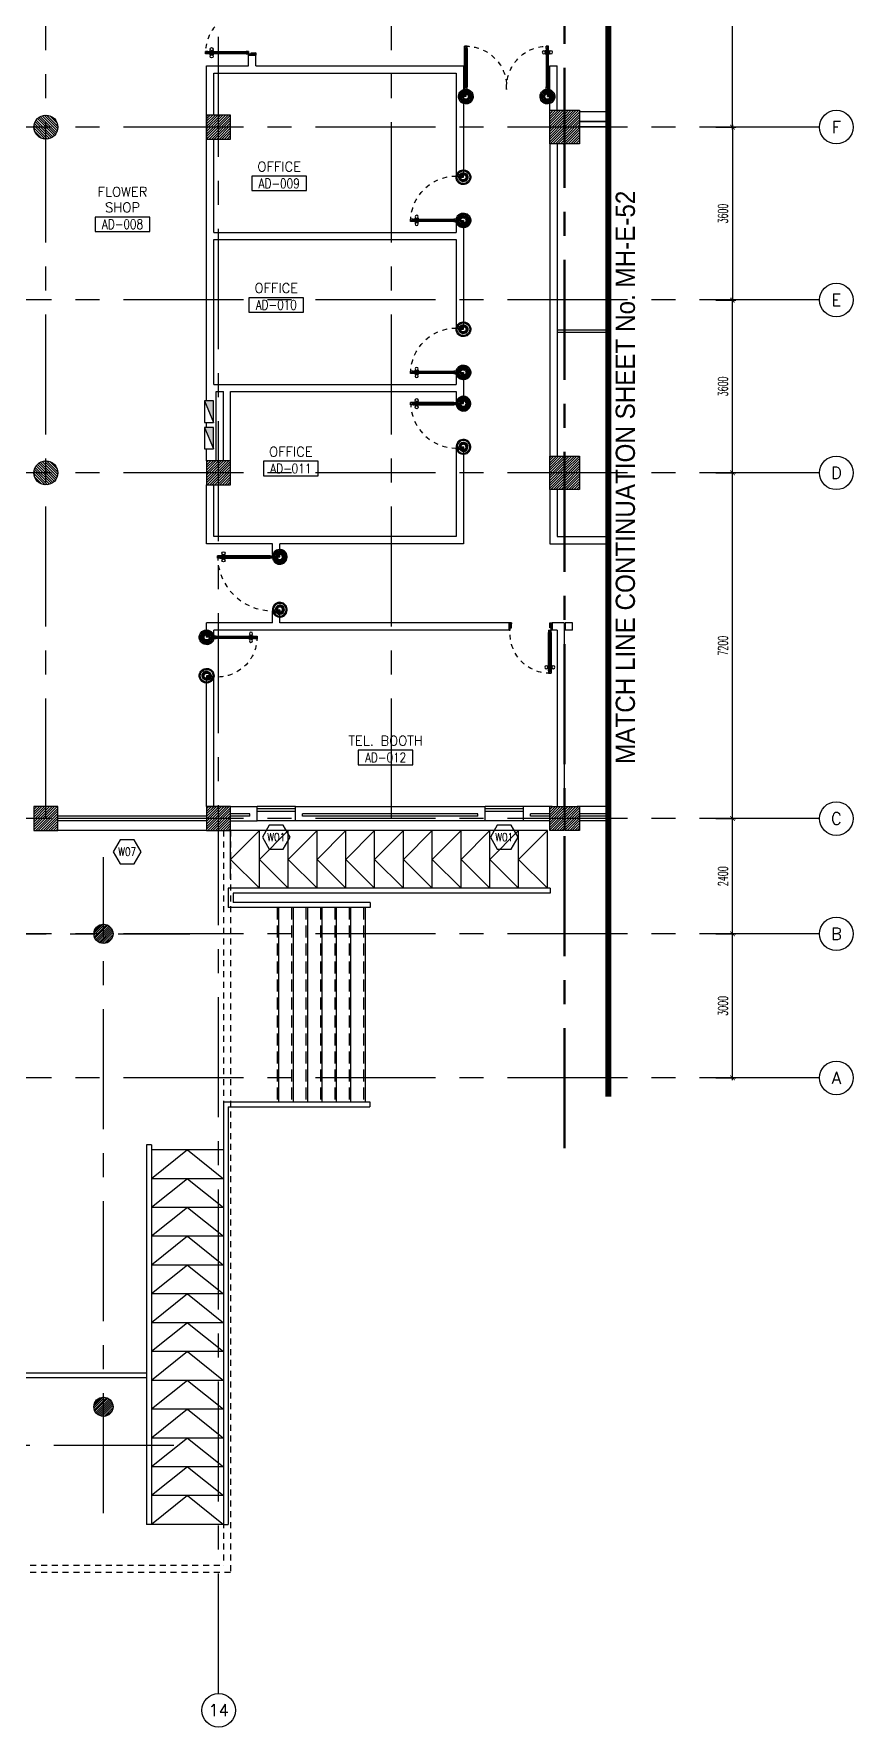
# Model space of a CAD drawing. Extents: x 417819.9 to 417911.9, y 43448 to 43539.2.
# Drawn here: x 417894.85 to 417911.92, y 43447.95 to 43483.22 of the extents above; entities that cross this region are included whole.
import ezdxf
from ezdxf.enums import TextEntityAlignment as Align

# ---------------------------------------------------------------- set-up
doc = ezdxf.new("R2010")
doc.units = 0
doc.header["$MEASUREMENT"] = 0
doc.header["$PDMODE"] = 3
doc.header["$PDSIZE"] = 0.1
for name, pattern in [('CENTER2', [1.125, 0.75, -0.125, 0.125, -0.125]), ('CENTERX2', [4, 2.5, -0.5, 0.5, -0.5]), ('HIDDEN', [0.375, 0.25, -0.125]), ('HIDDEN2', [0.1875, 0.125, -0.0625])]:
    doc.linetypes.add(name, pattern=pattern)
doc.layers.get('0').update_dxf_attribs({"color": 11, "linetype": 'CONTINUOUS'})
doc.layers.get('DEFPOINTS').update_dxf_attribs({"color": 11, "linetype": 'CONTINUOUS'})
for name, color, linetype in [('AX', 11, 'CONTINUOUS'), ('AX-CR', 11, 'CONTINUOUS'), ('AX-DIM', 11, 'CONTINUOUS'), ('AX-TXT', 11, 'CONTINUOUS'), ('AXES', 11, 'CENTERX2'), ('CANOPY-LN', 11, 'CONTINUOUS'), ('COL', 11, 'CONTINUOUS'), ('DOOR', 11, 'CONTINUOUS'), ('E-PANELBX', 11, 'CONTINUOUS'), ('ELEV', 11, 'CONTINUOUS'), ('Handrail', 11, 'CONTINUOUS'), ('HAT', 11, 'CONTINUOUS'), ('INSUL', 11, 'CONTINUOUS'), ('PART', 11, 'CONTINUOUS'), ('Ramb', 11, 'CONTINUOUS'), ('RM-BOX', 11, 'CONTINUOUS'), ('RM-NAME', 11, 'CONTINUOUS'), ('RM-NO', 11, 'CONTINUOUS'), ('Step', 11, 'CONTINUOUS'), ('TXT1', 3, 'CONTINUOUS'), ('WALL', 11, 'CONTINUOUS'), ('WIN', 11, 'CONTINUOUS'), ('WIN-BOX', 11, 'CONTINUOUS'), ('WIN-NO', 11, 'CONTINUOUS')]:
    doc.layers.add(name, color=color, linetype=linetype)
doc.styles.add('ROMANS', font='ROMANS.shx', dxfattribs={"width": 0.6})
doc.styles.add('TTXT', font='swisse.ttf', dxfattribs={"width": 0.6})
doc.dimstyles.new('STANDARD in', dxfattribs={"dimtxt": 0.2, "dimasz": 0.1, "dimexe": 0.07, "dimexo": 0.05, "dimgap": 0.1, "dimtad": 1, "dimdec": 0, "dimlfac": 1000, "dimzin": 0, "dimdsep": 46, "dimtxsty": 'ROMANS', "dimblk": 'ARCHTICK', "dimcen": 0.05, "dimdle": 0.05, "dimclrd": 7, "dimclre": 7, "dimclrt": 2, "dimadec": 0, "dimazin": 0, "dimtfac": 1, "dimtdec": 0, "dimtmove": 2, "dimatfit": 3, "dimldrblk": 'ARCHTICK', "dimfxl": 0, "dimtolj": 1, "dimtzin": 0, "dimarcsym": 0})

# ---------------------------------------------------------------- blocks, each defined once
blk = doc.blocks.new('COL50')
at = {"layer": 'COL'}
blk.add_lwpolyline([(-250, 250), (-250, -250), (250, -250), (250, 250)], close=True, dxfattribs=at)
blk = doc.blocks.new('*X50')
at = {"color": 0}
for p, q in [((84179, 10675), (84665, 11161)), ((84179, 10729), (84612, 11161)), ((84179, 10782), (84559, 11161)), ((84179, 10835), (84506, 11161)), ((84179, 10888), (84453, 11161)), ((84179, 10941), (84400, 11161)), ((84179, 10994), (84347, 11161)), ((84179, 11047), (84294, 11161)), ((84179, 11100), (84240, 11161)), ((84179, 11153), (84187, 11161)), ((84218, 10661), (84679, 11122)), ((84271, 10661), (84679, 11069)), ((84324, 10661), (84679, 11016)), ((84377, 10661), (84679, 10963)), ((84430, 10661), (84679, 10910)), ((84483, 10661), (84679, 10857)), ((84536, 10661), (84679, 10804)), ((84589, 10661), (84679, 10751)), ((84642, 10661), (84679, 10698))]:
    blk.add_line(p, q, dxfattribs=at)
blk = doc.blocks.new('*X58')
at = {"color": 0}
for p, q in [((203889, 10689), (204360, 11161)), ((203889, 10742), (204307, 11161)), ((203889, 10795), (204254, 11161)), ((203889, 10848), (204201, 11161)), ((203889, 10901), (204148, 11161)), ((203889, 10954), (204095, 11161)), ((203889, 11008), (204042, 11161)), ((203889, 11061), (203989, 11161)), ((203889, 11114), (203936, 11161)), ((203913, 10661), (204389, 11136)), ((203966, 10661), (204389, 11083)), ((204019, 10661), (204389, 11030)), ((204072, 10661), (204389, 10977)), ((204125, 10661), (204389, 10924)), ((204178, 10661), (204389, 10871)), ((204231, 10661), (204389, 10818)), ((204285, 10661), (204389, 10765)), ((204338, 10661), (204389, 10712))]:
    blk.add_line(p, q, dxfattribs=at)
blk = doc.blocks.new('WW1')
at = {"layer": 'WIN-BOX'}
blk.add_lwpolyline([(144, -250), (289, 0), (144, 250), (-144, 250), (-289, 0), (-144, -250)], close=True, dxfattribs=at)
at = {"layer": 'WIN-NO', "style": 'ROMANS', "width": 0.8}
blk.add_attdef('W00', text='', height=170, dxfattribs=at).set_placement((0, 0), align=Align.MIDDLE)
blk = doc.blocks.new('DOOR100')
at = {"layer": 'DOOR', "color": 7, "linetype": 'ByBlock'}
for p, q in [((-91, 1205), (-91, 1140)), ((-82, 1205), (-91, 1205)), ((-82, 1140), (-91, 1140)), ((-82, 1128), (-82, 1218)), ((-75, 1218), (-82, 1218)), ((-82, 1205), (-82, 1140)), ((-75, 1128), (-82, 1128)), ((-75, 1250), (-75, 1300)), ((-75, 1300), (-25, 1300)), ((-25, 1300), (-75, 1300)), ((-58, 1250), (-75, 1250)), ((-58, 1250), (-58, 1270)), ((-42, 1270), (-58, 1270)), ((-42, 1250), (-42, 1270)), ((-25, 1250), (-42, 1250)), ((-25, 1250), (-25, 1300)), ((-25, 1218), (-18, 1218)), ((-25, 1128), (-18, 1128)), ((-18, 1128), (-18, 1218)), ((-18, 1205), (-18, 1140)), ((-18, 1205), (-9, 1205)), ((-18, 1140), (-9, 1140)), ((-9, 1205), (-9, 1140)), ((-1200, 0), (-1200, 150)), ((-1200, 150), (-1175, 150)), ((-1200, 150), (-1200, 0)), ((-1150, 0), (-1200, 114)), ((-1150, 0), (-1200, 40)), ((-1150, 0), (-1200, 0)), ((-1175, 150), (-1175, 100)), ((-1175, 100), (-1150, 100)), ((-1150, 0), (-1163, 100)), ((-1150, 100), (-1150, 0)), ((-75, 200), (-58, 200)), ((-75, 150), (-75, 200)), ((-75, 150), (-25, 150)), ((-58, 200), (-58, 180)), ((-58, 180), (-42, 180)), ((-50, 0), (0, 114)), ((-50, 100), (-50, 0)), ((-50, 0), (-37, 100)), ((-25, 100), (-50, 100)), ((-50, 0), (0, 40)), ((-50, 0), (0, 0)), ((-42, 200), (-25, 200)), ((-42, 180), (-42, 200)), ((-25, 200), (-25, 150)), ((0, 150), (-25, 150)), ((-25, 150), (-25, 100)), ((0, 0), (0, 150)), ((0, 150), (0, 0))]:
    blk.add_line(p, q, dxfattribs=at)
at = {"layer": 'DOOR', "linetype": 'ByBlock'}
for p, q in [((-75, 1250), (-75, 200)), ((-58, 200), (-58, 1250)), ((-42, 200), (-42, 1250)), ((-25, 200), (-25, 1250))]:
    blk.add_line(p, q, dxfattribs=at)
at = {"layer": 'DOOR', "color": 7, "linetype": 'ByBlock'}
for centre in [(-124, 1173), (24, 1173)]:
    blk.add_circle(centre, 32.4, dxfattribs=at)
at = {"layer": 'DOOR', "linetype": 'HIDDEN', "ltscale": 0.5}
blk.add_arc((-25, 150), 1150, 90, 180, dxfattribs=at)
at = {"layer": 'DOOR', "color": 7, "linetype": 'ByBlock'}
for centre, radius, start, end in [((-1150, 0), 154, 103.7142, 108.8947), ((-1150, 0), 134, 100.72, 111.8402), ((-1150, 0), 94.4, 90, 121.9818), ((-1150, 0), 74.4, 90, 132.2236), ((-1150, 0), 54.4, 90, 156.7926), ((-1150, 0), 34.4, 90, 180), ((-1150, 0), 14.4, 90, 180), ((-50, 0), 94.4, 58.0182, 90), ((-50, 0), 74.4, 47.7764, 90), ((-50, 0), 54.4, 23.2074, 90), ((-50, 0), 34.4, 0, 90), ((-50, 0), 14.4, 0, 90), ((-50, 0), 134, 68.1598, 79.28), ((-50, 0), 114, 64.0838, 77.3774), ((-50, 0), 154, 71.1053, 76.2858)]:
    blk.add_arc(centre, radius, start, end, dxfattribs=at)
blk = doc.blocks.new('A$C49F1192B')
at = {"layer": 'DOOR', "color": 0, "linetype": 'ByBlock', "xscale": -1, "rotation": 270}
blk.add_blockref('DOOR100', (0, 1200), dxfattribs=at)
blk = doc.blocks.new('*X59')
at = {"color": 0}
for p, q in [((203889, 17902), (204348, 18361)), ((203889, 17955), (204295, 18361)), ((203889, 18008), (204242, 18361)), ((203889, 18061), (204189, 18361)), ((203889, 18114), (204136, 18361)), ((203889, 18167), (204083, 18361)), ((203889, 18220), (204030, 18361)), ((203889, 18273), (203977, 18361)), ((203889, 18326), (203923, 18361)), ((203901, 17861), (204389, 18349)), ((203954, 17861), (204389, 18296)), ((204007, 17861), (204389, 18243)), ((204060, 17861), (204389, 18190)), ((204113, 17861), (204389, 18137)), ((204166, 17861), (204389, 18084)), ((204219, 17861), (204389, 18031)), ((204272, 17861), (204389, 17978)), ((204325, 17861), (204389, 17924)), ((204378, 17861), (204389, 17871))]:
    blk.add_line(p, q, dxfattribs=at)
blk = doc.blocks.new('RM1')
at = {"layer": 'RM-BOX'}
blk.add_lwpolyline([(570, -200), (-570, -200), (-570, -500), (570, -500)], close=True, dxfattribs=at)
at = {"layer": 'RM-NAME', "style": 'ROMANS'}
for tag, p in [('ROOMNAME1', (0, 324)), ('ROOMNAME2', (0, 0))]:
    blk.add_attdef(tag, text='', height=200, dxfattribs=at).set_placement(p, align=Align.MIDDLE)
at = {"layer": 'RM-NO', "style": 'ROMANS', "width": 0.8}
blk.add_attdef('ROOMNO', text='', height=200, dxfattribs=at).set_placement((0, -350), align=Align.MIDDLE)
blk = doc.blocks.new('*X56')
at = {"color": 0}
for p, q in [((203888, 25061), (204388, 25561)), ((203889, 25114), (204335, 25561)), ((203889, 25167), (204282, 25561)), ((203889, 25220), (204229, 25561)), ((203889, 25273), (204176, 25561)), ((203889, 25326), (204123, 25561)), ((203889, 25379), (204070, 25561)), ((203889, 25432), (204017, 25561)), ((203889, 25486), (203964, 25561)), ((203889, 25539), (203911, 25561)), ((203941, 25061), (204389, 25508)), ((203994, 25061), (204389, 25455)), ((204047, 25061), (204389, 25402)), ((204100, 25061), (204389, 25349)), ((204153, 25061), (204389, 25296)), ((204207, 25061), (204389, 25243)), ((204260, 25061), (204389, 25190)), ((204313, 25061), (204389, 25137)), ((204366, 25061), (204389, 25084))]:
    blk.add_line(p, q, dxfattribs=at)
blk = doc.blocks.new('A$C272A55A0')
at = {"layer": 'DOOR', "color": 0, "linetype": 'ByBlock'}
for p, q in [((0, 900), (0, 1050)), ((50, 1050), (0, 1050)), ((0, 900), (25, 900)), ((25, 950), (50, 950)), ((25, 900), (25, 950)), ((75, 900), (25, 900)), ((25, 850), (25, 900)), ((42, 850), (25, 850)), ((58, 870), (42, 870)), ((42, 870), (42, 850)), ((50, 950), (50, 1050)), ((58, 850), (58, 870)), ((75, 850), (58, 850)), ((75, 900), (75, 850)), ((1725, 900), (1775, 900)), ((1725, 900), (1725, 850)), ((1725, 850), (1742, 850)), ((1742, 870), (1758, 870)), ((1742, 850), (1742, 870)), ((1750, 950), (1750, 1050)), ((1750, 1050), (1800, 1050)), ((1775, 950), (1750, 950)), ((1758, 870), (1758, 850)), ((1758, 850), (1775, 850)), ((1775, 900), (1775, 950)), ((1800, 900), (1775, 900)), ((1775, 850), (1775, 900)), ((1800, 1050), (1800, 900)), ((25, 50), (42, 50)), ((25, 50), (25, 0)), ((25, 0), (75, 0)), ((75, 0), (25, 0)), ((42, 50), (42, 30)), ((42, 30), (58, 30)), ((58, 50), (75, 50)), ((58, 50), (58, 30)), ((75, 50), (75, 0)), ((1718, 160), (1709, 160)), ((1709, 95), (1709, 160)), ((1718, 95), (1709, 95)), ((1725, 173), (1718, 173)), ((1718, 173), (1718, 83)), ((1718, 95), (1718, 160)), ((1725, 83), (1718, 83)), ((1742, 50), (1725, 50)), ((1725, 50), (1725, 0)), ((1775, 0), (1725, 0)), ((1725, 0), (1775, 0)), ((1742, 50), (1742, 30)), ((1758, 30), (1742, 30)), ((1775, 50), (1758, 50)), ((1758, 50), (1758, 30)), ((1775, 173), (1782, 173)), ((1775, 83), (1782, 83)), ((1775, 50), (1775, 0)), ((1782, 173), (1782, 83)), ((1782, 160), (1791, 160)), ((1782, 95), (1782, 160)), ((1782, 95), (1791, 95)), ((1791, 95), (1791, 160))]:
    blk.add_line(p, q, dxfattribs=at)
at = {"layer": 'DOOR', "color": 9, "linetype": 'ByBlock'}
for p, q in [((50, 1050), (0, 1010)), ((50, 1050), (0, 937)), ((50, 1050), (37, 950)), ((1750, 1050), (1800, 1010)), ((1750, 1050), (1800, 937)), ((1750, 1050), (1763, 950))]:
    blk.add_line(p, q, dxfattribs=at)
at = {"layer": 'DOOR', "linetype": 'ByBlock'}
for p, q in [((25, 850), (25, 50)), ((42, 850), (42, 50)), ((58, 850), (58, 50)), ((75, 50), (75, 850)), ((1725, 50), (1725, 850)), ((1742, 850), (1742, 50)), ((1758, 850), (1758, 50)), ((1775, 850), (1775, 50))]:
    blk.add_line(p, q, dxfattribs=at)
at = {"layer": 'DOOR', "color": 0, "linetype": 'ByBlock'}
for centre in [(1676, 128), (1824, 128)]:
    blk.add_circle(centre, 32.4, dxfattribs=at)
at = {"layer": 'DOOR', "color": 9, "linetype": 'ByBlock'}
for centre, radius, start, end in [((50, 1050), 54.4, 203.2074, 270), ((50, 1050), 74.4, 227.7764, 270), ((50, 1050), 94.4, 238.0182, 270), ((50, 1050), 114, 244.0838, 257.3774), ((50, 1050), 134, 248.1598, 259.28), ((50, 1050), 154, 251.1053, 256.2858), ((50, 1050), 34.4, 180, 270), ((50, 1050), 14.4, 180, 270), ((1750, 1050), 14.4, 270, 0), ((1750, 1050), 34.4, 270, 0), ((1750, 1050), 54.4, 270, 336.7926), ((1750, 1050), 74.4, 270, 312.2236), ((1750, 1050), 94.4, 270, 301.9818), ((1750, 1050), 114, 282.6226, 295.9162), ((1750, 1050), 134, 280.72, 291.8402), ((1750, 1050), 154, 283.7142, 288.8947)]:
    blk.add_arc(centre, radius, start, end, dxfattribs=at)
at = {"layer": 'DOOR', "linetype": 'HIDDEN', "ltscale": 0.5}
for centre, start, end in [((50, 851), 268.3174, 3.2965), ((1750, 851), 176.7035, 271.6826)]:
    blk.add_arc(centre, 851, start, end, dxfattribs=at)
at = {"layer": 'WALL', "linetype": 'ByBlock'}
blk.add_line((1800, 900), (1800, 1050), dxfattribs=at)
blk = doc.blocks.new('DOOR90')
at = {"layer": 'DOOR', "color": 7, "linetype": 'ByBlock'}
for p, q in [((-150, 0), (0, 0)), ((-150, 0), (-150, -25)), ((0, -50), (-114, 0)), ((0, -50), (-40, 0)), ((0, -50), (0, 0)), ((-1000, -25), (-1050, -25)), ((-1050, -75), (-1050, -25)), ((-1050, -25), (-1050, -75)), ((-1000, -75), (-1050, -75)), ((-1000, -42), (-1020, -42)), ((-1020, -42), (-1020, -58)), ((-1000, -58), (-1020, -58)), ((-1000, -25), (-1000, -42)), ((-1000, -58), (-1000, -75)), ((-878, -18), (-968, -18)), ((-968, -25), (-968, -18)), ((-968, -75), (-968, -82)), ((-878, -82), (-968, -82)), ((-955, -9), (-890, -9)), ((-955, -18), (-955, -9)), ((-955, -18), (-890, -18)), ((-955, -82), (-890, -82)), ((-955, -82), (-955, -91)), ((-955, -91), (-890, -91)), ((-890, -18), (-890, -9)), ((-890, -82), (-890, -91)), ((-878, -25), (-878, -18)), ((-878, -75), (-878, -82)), ((-200, -25), (-150, -25)), ((-200, -42), (-200, -25)), ((-180, -42), (-200, -42)), ((-200, -58), (-180, -58)), ((-200, -75), (-200, -58)), ((-150, -75), (-200, -75)), ((-180, -58), (-180, -42)), ((-150, -25), (-100, -25)), ((-150, -75), (-150, -25)), ((-100, -25), (-100, -50)), ((0, -50), (-100, -37)), ((-100, -50), (0, -50)), ((-150, -875), (-100, -875)), ((-150, -900), (-150, -875)), ((-150, -900), (0, -900)), ((0, -900), (-150, -900)), ((0, -850), (-114, -900)), ((-100, -875), (-100, -850)), ((0, -850), (-100, -863)), ((-100, -850), (0, -850)), ((0, -850), (-40, -900)), ((0, -850), (0, -900))]:
    blk.add_line(p, q, dxfattribs=at)
at = {"layer": 'DOOR', "linetype": 'ByBlock'}
for p, q in [((-200, -25), (-1000, -25)), ((-200, -42), (-1000, -42)), ((-200, -58), (-1000, -58)), ((-1000, -75), (-200, -75))]:
    blk.add_line(p, q, dxfattribs=at)
at = {"layer": 'DOOR', "color": 7, "linetype": 'ByBlock'}
for centre in [(-923, 24), (-923, -124)]:
    blk.add_circle(centre, 32.4, dxfattribs=at)
for centre, radius, start, end in [((0, -50), 154, 161.1053, 166.2858), ((0, -50), 94.4, 148.0182, 180), ((0, -50), 134, 158.1598, 169.28), ((0, -50), 114, 154.0838, 167.3774), ((0, -50), 74.4, 137.7764, 180), ((0, -50), 54.4, 113.2074, 180), ((0, -50), 34.4, 90, 180), ((0, -50), 14.4, 90, 180), ((0, -850), 154, 193.7142, 198.8947), ((0, -850), 134, 190.72, 201.8402), ((0, -850), 94.4, 180, 211.9818), ((0, -850), 74.4, 180, 222.2236), ((0, -850), 54.4, 180, 246.7926), ((0, -850), 34.4, 180, 270), ((0, -850), 14.4, 180, 270)]:
    blk.add_arc(centre, radius, start, end, dxfattribs=at)
at = {"layer": 'DOOR', "linetype": 'HIDDEN', "ltscale": 0.5}
blk.add_arc((-222, -50), 828, 178.2701, 275.003, dxfattribs=at)
blk = doc.blocks.new('AXU')
at = {"layer": 'AX-CR'}
blk.add_circle((0, 350), 350, dxfattribs=at)
at = {"layer": 'AX-TXT', "style": 'ROMANS'}
blk.add_attdef('AX', text='', height=250, dxfattribs=at).set_placement((0, 350), align=Align.MIDDLE)
blk = doc.blocks.new('C11')
at = {"layer": 'HAT'}
h = blk.add_hatch(dxfattribs=at)
h.set_pattern_fill('ANSI31', color=256, scale=300, style=0)
h.set_pattern_definition([(45, (-383765.23, -62181), (-26.5165043, 26.5165043), [])])
h.paths.add_polyline_path([(-20, 350), (-20, 700), (-320, 700), (-320, 350)])
h.paths.add_polyline_path([(-320, 0), (-20, 0), (-20, 350), (-320, 350)])
h = blk.add_hatch(dxfattribs=at)
h.set_pattern_fill('ANSI31', color=256, scale=300, style=0)
h.set_pattern_definition([(45, (-383445.23, -62181), (-26.5165043, 26.5165043), [])])
h.paths.add_polyline_path([(300, 350), (300, 700), (0, 700), (0, 350)])
h.paths.add_polyline_path([(0, 0), (300, 0), (300, 350), (0, 350)])
at = {"layer": 'COL'}
for points in [[(-20, 700), (-20, 0), (-320, 0), (-320, 700)], [(300, 700), (300, 0), (0, 0), (0, 700)]]:
    blk.add_lwpolyline(points, close=True, dxfattribs=at)
blk = doc.blocks.new('W')
at = {"layer": 'WIN-NO'}
blk.add_blockref('WW1', (0, -337), dxfattribs=at).add_auto_attribs({'W00': 'W01'})
blk = doc.blocks.new('DOOR1000')
at = {"layer": 'DOOR', "color": 7, "linetype": 'ByBlock'}
for p, q in [((-150, 0), (0, 0)), ((-150, 0), (-150, -25)), ((0, -50), (-114, 0)), ((0, -50), (-40, 0)), ((0, -50), (0, 0)), ((-1100, -25), (-1100, -75)), ((-1100, -75), (-1100, -25)), ((-1050, -25), (-1100, -25)), ((-1050, -75), (-1100, -75)), ((-1070, -42), (-1070, -58)), ((-1050, -42), (-1070, -42)), ((-1050, -58), (-1070, -58)), ((-1050, -25), (-1050, -42)), ((-1050, -58), (-1050, -75)), ((-1018, -25), (-1018, -18)), ((-928, -18), (-1018, -18)), ((-1018, -75), (-1018, -82)), ((-928, -82), (-1018, -82)), ((-1005, -18), (-1005, -9)), ((-1005, -9), (-940, -9)), ((-1005, -18), (-940, -18)), ((-1005, -82), (-1005, -91)), ((-1005, -82), (-940, -82)), ((-1005, -91), (-940, -91)), ((-940, -18), (-940, -9)), ((-940, -82), (-940, -91)), ((-928, -25), (-928, -18)), ((-928, -75), (-928, -82)), ((-200, -25), (-150, -25)), ((-200, -42), (-200, -25)), ((-180, -42), (-200, -42)), ((-200, -58), (-180, -58)), ((-200, -75), (-200, -58)), ((-150, -75), (-200, -75)), ((-180, -58), (-180, -42)), ((-150, -25), (-100, -25)), ((-150, -75), (-150, -25)), ((-100, -25), (-100, -50)), ((0, -50), (-100, -37)), ((-100, -50), (0, -50)), ((-150, -975), (-100, -975)), ((-150, -1000), (-150, -975)), ((-150, -1000), (0, -1000)), ((0, -1000), (-150, -1000)), ((0, -950), (-114, -1000)), ((-100, -975), (-100, -950)), ((0, -950), (-100, -963)), ((-100, -950), (0, -950)), ((0, -950), (-40, -1000)), ((0, -950), (0, -1000))]:
    blk.add_line(p, q, dxfattribs=at)
at = {"layer": 'DOOR', "linetype": 'ByBlock'}
for p, q in [((-200, -25), (-1050, -25)), ((-200, -42), (-1050, -42)), ((-200, -58), (-1050, -58)), ((-1050, -75), (-200, -75))]:
    blk.add_line(p, q, dxfattribs=at)
at = {"layer": 'DOOR', "color": 7, "linetype": 'ByBlock'}
for centre in [(-973, 24), (-973, -124)]:
    blk.add_circle(centre, 32.4, dxfattribs=at)
for centre, radius, start, end in [((0, -50), 154, 161.1053, 166.2858), ((0, -50), 94.4, 148.0182, 180), ((0, -50), 134, 158.1598, 169.28), ((0, -50), 114, 154.0838, 167.3774), ((0, -50), 74.4, 137.7764, 180), ((0, -50), 54.4, 113.2074, 180), ((0, -50), 34.4, 90, 180), ((0, -50), 14.4, 90, 180), ((0, -950), 154, 193.7142, 198.8947), ((0, -950), 134, 190.72, 201.8402), ((0, -950), 94.4, 180, 211.9818), ((0, -950), 74.4, 180, 222.2236), ((0, -950), 54.4, 180, 246.7926), ((0, -950), 34.4, 180, 270), ((0, -950), 14.4, 180, 270)]:
    blk.add_arc(centre, radius, start, end, dxfattribs=at)
at = {"layer": 'DOOR', "linetype": 'HIDDEN', "ltscale": 0.5}
blk.add_arc((-150, -25), 950, 180, 270, dxfattribs=at)
blk = doc.blocks.new('E-PBX')
at = {"layer": 'E-PANELBX'}
h = blk.add_hatch(color=256, dxfattribs=at)
h.paths.add_polyline_path([(34, 190), (-225, 190), (34, 81)])
h.paths.add_polyline_path([(225, 190), (34, 190), (34, 81), (225, 0)])
blk.add_line((225, 0), (-225, 190), dxfattribs=at)
blk.add_lwpolyline([(-225, 190), (225, 190), (225, 0), (-225, 0)], close=True, dxfattribs=at)
blk = doc.blocks.new('AXL')
at = {"layer": 'AX-CR'}
blk.add_circle((-350, 0), 350, dxfattribs=at)
at = {"layer": 'AX-TXT', "style": 'ROMANS'}
blk.add_attdef('AX', text='', height=250, dxfattribs=at).set_placement((-350, 0), align=Align.MIDDLE)
blk = doc.blocks.new('_ARCHTICK')
at = {"color": 0, "linetype": 'ByBlock', "const_width": 0.15}
blk.add_lwpolyline([(-0.5, -0.5), (0.5, 0.5)], dxfattribs=at)
blk = doc.blocks.new('*D146')
at = {"layer": 'AX-DIM', "color": 7, "lineweight": -2}
for p, q in [((417909.052, 43474.074), (417909.472, 43474.074)), ((417909.402, 43466.824), (417909.402, 43474.124)), ((417909.052, 43466.874), (417909.472, 43466.874))]:
    blk.add_line(p, q, dxfattribs=at)
at = {"layer": 'DEFPOINTS', "color": 0}
for p in [(417909.002, 43474.074), (417909.402, 43474.074), (417909.002, 43466.874)]:
    blk.add_point(p, dxfattribs=at)
at = {"layer": 'AX-DIM', "color": 7, "lineweight": -2, "xscale": 0.1, "yscale": 0.1, "zscale": 0.1}
for p, rotation in [((417909.402, 43474.074), 90), ((417909.402, 43466.874), 270)]:
    blk.add_blockref('_ARCHTICK', p, dxfattribs=dict(at, rotation=rotation))
at = {"layer": 'AX-DIM', "color": 2, "insert": (417909.202, 43470.474), "char_height": 0.2, "attachment_point": 5, "rotation": 90, "style": 'ROMANS'}
blk.add_mtext('\\A1;7200', dxfattribs=at)
blk = doc.blocks.new('*D147')
at = {"layer": 'AX-DIM', "color": 7, "lineweight": -2}
for p, q in [((417909.052, 43464.474), (417909.472, 43464.474)), ((417909.402, 43461.424), (417909.402, 43464.524)), ((417909.052, 43461.474), (417909.472, 43461.474))]:
    blk.add_line(p, q, dxfattribs=at)
at = {"layer": 'DEFPOINTS', "color": 0}
for p in [(417909.002, 43464.474), (417909.402, 43464.474), (417909.002, 43461.474)]:
    blk.add_point(p, dxfattribs=at)
at = {"layer": 'AX-DIM', "color": 7, "lineweight": -2, "xscale": 0.1, "yscale": 0.1, "zscale": 0.1}
for p, rotation in [((417909.402, 43464.474), 90), ((417909.402, 43461.474), 270)]:
    blk.add_blockref('_ARCHTICK', p, dxfattribs=dict(at, rotation=rotation))
at = {"layer": 'AX-DIM', "color": 2, "insert": (417909.202, 43462.974), "char_height": 0.2, "attachment_point": 5, "rotation": 90, "style": 'ROMANS'}
blk.add_mtext('\\A1;3000', dxfattribs=at)
blk = doc.blocks.new('*D148')
at = {"layer": 'AX-DIM', "color": 7, "lineweight": -2}
for p, q in [((417909.052, 43466.874), (417909.472, 43466.874)), ((417909.402, 43464.424), (417909.402, 43466.924)), ((417909.052, 43464.474), (417909.472, 43464.474))]:
    blk.add_line(p, q, dxfattribs=at)
at = {"layer": 'DEFPOINTS', "color": 0}
for p in [(417909.002, 43466.874), (417909.402, 43466.874), (417909.002, 43464.474)]:
    blk.add_point(p, dxfattribs=at)
at = {"layer": 'AX-DIM', "color": 7, "lineweight": -2, "xscale": 0.1, "yscale": 0.1, "zscale": 0.1}
for p, rotation in [((417909.402, 43466.874), 90), ((417909.402, 43464.474), 270)]:
    blk.add_blockref('_ARCHTICK', p, dxfattribs=dict(at, rotation=rotation))
at = {"layer": 'AX-DIM', "color": 2, "insert": (417909.202, 43465.674), "char_height": 0.2, "attachment_point": 5, "rotation": 90, "style": 'ROMANS'}
blk.add_mtext('\\A1;2400', dxfattribs=at)
blk = doc.blocks.new('*D149')
at = {"layer": 'AX-DIM', "color": 7, "lineweight": -2}
for p, q in [((417909.052, 43488.474), (417909.472, 43488.474)), ((417909.402, 43481.224), (417909.402, 43488.524)), ((417909.052, 43481.274), (417909.472, 43481.274))]:
    blk.add_line(p, q, dxfattribs=at)
at = {"layer": 'DEFPOINTS', "color": 0}
for p in [(417909.002, 43488.474), (417909.402, 43488.474), (417909.002, 43481.274)]:
    blk.add_point(p, dxfattribs=at)
at = {"layer": 'AX-DIM', "color": 7, "lineweight": -2, "xscale": 0.1, "yscale": 0.1, "zscale": 0.1}
for p, rotation in [((417909.402, 43488.474), 90), ((417909.402, 43481.274), 270)]:
    blk.add_blockref('_ARCHTICK', p, dxfattribs=dict(at, rotation=rotation))
at = {"layer": 'AX-DIM', "color": 2, "insert": (417909.202, 43484.874), "char_height": 0.2, "attachment_point": 5, "rotation": 90, "style": 'ROMANS'}
blk.add_mtext('\\A1;7200', dxfattribs=at)
blk = doc.blocks.new('*D150')
at = {"layer": 'AX-DIM', "color": 7, "lineweight": -2}
for p, q in [((417909.402, 43474.024), (417909.402, 43477.724)), ((417909.052, 43477.674), (417909.472, 43477.674)), ((417909.052, 43474.074), (417909.472, 43474.074))]:
    blk.add_line(p, q, dxfattribs=at)
at = {"layer": 'DEFPOINTS', "color": 0}
for p in [(417909.002, 43477.674), (417909.402, 43477.674), (417909.002, 43474.074)]:
    blk.add_point(p, dxfattribs=at)
at = {"layer": 'AX-DIM', "color": 7, "lineweight": -2, "xscale": 0.1, "yscale": 0.1, "zscale": 0.1}
for p, rotation in [((417909.402, 43477.674), 90), ((417909.402, 43474.074), 270)]:
    blk.add_blockref('_ARCHTICK', p, dxfattribs=dict(at, rotation=rotation))
at = {"layer": 'AX-DIM', "color": 2, "insert": (417909.202, 43475.874), "char_height": 0.2, "attachment_point": 5, "rotation": 90, "style": 'ROMANS'}
blk.add_mtext('\\A1;3600', dxfattribs=at)
blk = doc.blocks.new('*D157')
at = {"layer": 'AX-DIM', "color": 7, "linetype": 'ByBlock', "lineweight": -2}
for p, q in [((417909.052, 43481.274), (417909.472, 43481.274)), ((417909.402, 43481.324), (417909.402, 43477.624)), ((417909.052, 43477.674), (417909.472, 43477.674))]:
    blk.add_line(p, q, dxfattribs=at)
at = {"layer": 'DEFPOINTS', "color": 0, "linetype": 'ByBlock'}
for p in [(417909.002, 43481.274), (417909.002, 43477.674), (417909.402, 43477.674)]:
    blk.add_point(p, dxfattribs=at)
at = {"layer": 'AX-DIM', "color": 7, "linetype": 'ByBlock', "lineweight": -2, "xscale": 0.1, "yscale": 0.1, "zscale": 0.1}
for p, rotation in [((417909.402, 43481.274), 90), ((417909.402, 43477.674), 270)]:
    blk.add_blockref('_ARCHTICK', p, dxfattribs=dict(at, rotation=rotation))
at = {"layer": 'AX-DIM', "color": 2, "linetype": 'ByBlock', "insert": (417909.202, 43479.474), "char_height": 0.2, "attachment_point": 5, "rotation": 90, "style": 'ROMANS'}
blk.add_mtext('\\A1;3600', dxfattribs=at)

msp = doc.modelspace()

# ---------------------------------------------------------------- hatches: boundary and pattern name
at = {"layer": 'HAT'}
h = msp.add_hatch(dxfattribs=at)
h.set_pattern_fill('ANSI31', color=256, scale=0.3, style=0)
h.set_pattern_definition([(135, (417956.33802, 43437.639878), (0.026516504, 0.026516504), [])])
h.paths.add_polyline_path([(417895.3477, 43481.2743), (417895.0977, 43481.2743), (417895.0977, 43481.5243, -0.4142136)])
h.paths.add_polyline_path([(417895.0977, 43481.5243), (417895.0977, 43481.2743), (417894.8477, 43481.2743, -0.4142136)])
h.paths.add_polyline_path([(417894.8477, 43481.2743), (417895.0977, 43481.2743), (417895.0977, 43481.0243, -0.4142136)])
h.paths.add_polyline_path([(417895.0977, 43481.2743), (417895.3477, 43481.2743, -0.4142136), (417895.0977, 43481.0243)])
h = msp.add_hatch(dxfattribs=at)
h.set_pattern_fill('ANSI31', color=256, scale=0.3, style=0)
h.set_pattern_definition([(135, (417956.33802, 43430.439878), (0.026516504, 0.026516504), [])])
h.paths.add_polyline_path([(417895.3477, 43474.0743), (417895.0977, 43474.0743), (417895.0977, 43474.3243, -0.4142136)])
h.paths.add_polyline_path([(417895.0977, 43474.3243), (417895.0977, 43474.0743), (417894.8477, 43474.0743, -0.4142136)])
h.paths.add_polyline_path([(417894.8477, 43474.0743), (417895.0977, 43474.0743), (417895.0977, 43473.8243, -0.4142136)])
h.paths.add_polyline_path([(417895.0977, 43474.0743), (417895.3477, 43474.0743, -0.4142136), (417895.0977, 43473.8243)])
at = {"layer": 'HAT', "linetype": 'ByBlock', "ltscale": 0.3}
h = msp.add_hatch(dxfattribs=at)
h.set_pattern_fill('ANSI31', color=256, scale=300, style=0)
h.set_pattern_definition([(44.999998, (417647.100422, 43384.263318), (-0.0265165056, 0.026516504), [])])
h.paths.add_polyline_path([(417905.8966, 43467.1243), (417905.5966, 43467.1243), (417905.5966, 43466.8743), (417905.8966, 43466.8743)])
h.paths.add_polyline_path([(417905.8966, 43466.8743), (417905.5966, 43466.8743), (417905.5966, 43466.6243), (417905.8966, 43466.6243)])
h = msp.add_hatch(dxfattribs=at)
h.set_pattern_fill('ANSI31', color=256, scale=300, style=0)
h.set_pattern_definition([(44.999998, (417647.420422, 43384.263318), (-0.0265165056, 0.026516504), [])])
h.paths.add_polyline_path([(417906.2166, 43467.1243), (417905.9166, 43467.1243), (417905.9166, 43466.8743), (417906.2166, 43466.8743)])
h.paths.add_polyline_path([(417906.2166, 43466.8743), (417905.9166, 43466.8743), (417905.9166, 43466.6243), (417906.2166, 43466.6243)])
at = {"layer": 'HAT'}
h = msp.add_hatch(dxfattribs=at)
h.set_pattern_fill('ANSI31', color=256, scale=0.24, style=0)
h.set_pattern_definition([(45, (417847.30438, 43429.566767), (-0.021213203, 0.021213203), [])])
h.paths.add_polyline_path([(417896.0966, 43464.4743), (417896.2966, 43464.4743), (417896.2966, 43464.6743, 0.4142136)])
h.paths.add_polyline_path([(417896.2966, 43464.6743), (417896.2966, 43464.4743), (417896.4966, 43464.4743, 0.4142136)])
h.paths.add_polyline_path([(417896.4966, 43464.4743), (417896.2966, 43464.4743), (417896.2966, 43464.2743, 0.4142136)])
h.paths.add_polyline_path([(417896.2966, 43464.4743), (417896.0966, 43464.4743, 0.4142136), (417896.2966, 43464.2743)])
h = msp.add_hatch(dxfattribs=at)
h.set_pattern_fill('ANSI31', color=256, scale=0.24, style=0)
h.set_pattern_definition([(45, (417847.30438, 43419.716767), (-0.021213203, 0.021213203), [])])
h.paths.add_polyline_path([(417896.0966, 43454.6243), (417896.2966, 43454.6243), (417896.2966, 43454.8243, 0.4142136)])
h.paths.add_polyline_path([(417896.2966, 43454.8243), (417896.2966, 43454.6243), (417896.4966, 43454.6243, 0.4142136)])
h.paths.add_polyline_path([(417896.4966, 43454.6243), (417896.2966, 43454.6243), (417896.2966, 43454.4243, 0.4142136)])
h.paths.add_polyline_path([(417896.2966, 43454.6243), (417896.0966, 43454.6243, 0.4142136), (417896.2966, 43454.4243)])

# ---------------------------------------------------------------- linework, layer by layer
at = {"layer": 'AXES'}
for p, q in [((417898.6966, 43448.6529), (417898.6966, 43538.4875)), ((417905.8966, 43460.01), (417905.8966, 43538.1375)), ((417905.9166, 43460.01), (417905.9166, 43538.1375)), ((417895.0966, 43466.8743), (417895.0966, 43525.6943)), ((417902.2966, 43466.8743), (417902.2966, 43525.6943)), ((417911.2163, 43481.2743), (417889.6966, 43481.2743)), ((417911.2163, 43477.6743), (417889.6966, 43477.6743)), ((417911.2163, 43474.0743), (417889.6966, 43474.0743)), ((417911.2163, 43466.8743), (417890.8966, 43466.8743)), ((417896.2966, 43452.4071), (417896.2966, 43466.069)), ((417820.6052, 43464.4743), (417898.0966, 43464.4743)), ((417911.2163, 43464.4743), (417881.2966, 43464.4743)), ((417911.2163, 43464.4743), (417889.6966, 43464.4743)), ((417911.2163, 43461.4743), (417887.8966, 43461.4743)), ((417911.2163, 43461.4743), (417887.8966, 43461.4743)), ((417879.2641, 43453.8243), (417897.852, 43453.8243))]:
    msp.add_line(p, q, dxfattribs=at)
at = {"layer": 'CANOPY-LN', "color": 8, "linetype": 'HIDDEN2'}
for p in [(417898.7966, 43466.6243), (417880.5966, 43451.3243)]:
    msp.add_line(p, (417898.7966, 43451.3243), dxfattribs=at)
at = {"layer": 'CANOPY-LN', "linetype": 'HIDDEN2'}
for p, q in [((417898.9466, 43466.6243), (417898.9466, 43451.1743)), ((417898.9466, 43451.1743), (417880.4466, 43451.1743))]:
    msp.add_line(p, q, dxfattribs=at)
at = {"layer": 'COL'}
for p, q in [((417905.5966, 43467.1243), (417905.8966, 43467.1243)), ((417905.5966, 43466.6243), (417905.5966, 43467.1243)), ((417905.8966, 43467.1243), (417905.8966, 43466.6243)), ((417905.9166, 43467.1243), (417906.2166, 43467.1243)), ((417905.9166, 43466.6243), (417905.9166, 43467.1243)), ((417906.2166, 43467.1243), (417906.2166, 43466.6243)), ((417905.8966, 43466.6243), (417905.5966, 43466.6243)), ((417906.2166, 43466.6243), (417905.9166, 43466.6243))]:
    msp.add_line(p, q, dxfattribs=at)
at = {"layer": 'ELEV', "linetype": 'CENTER2', "const_width": 0.12}
msp.add_lwpolyline([(417906.8165, 43461.0859), (417906.8165, 43528.0943)], dxfattribs=at)
at = {"layer": 'Handrail'}
for p, q in [((417905.5466, 43466.6243), (417898.9466, 43466.6243)), ((417905.6005, 43465.4243), (417898.8966, 43465.4243)), ((417898.8966, 43465.4243), (417898.8966, 43465.0243)), ((417898.9966, 43465.4243), (417898.9966, 43465.4243)), ((417905.6005, 43465.4243), (417905.6005, 43465.3243)), ((417901.8506, 43465.0243), (417898.8966, 43465.0243)), ((417905.6005, 43465.3243), (417898.9966, 43465.3243)), ((417898.9966, 43465.3243), (417898.9966, 43465.1243)), ((417901.8506, 43465.1243), (417898.9966, 43465.1243)), ((417901.8506, 43465.1243), (417901.8506, 43465.0243)), ((417898.7966, 43460.9743), (417901.8466, 43460.9743)), ((417898.7966, 43460.9743), (417898.7966, 43452.1743)), ((417898.8966, 43460.8743), (417901.8466, 43460.8743)), ((417898.8966, 43460.8743), (417898.8966, 43452.1743)), ((417901.8466, 43460.9743), (417901.8466, 43460.8743)), ((417897.1966, 43460.0831), (417897.1966, 43452.1743)), ((417897.2966, 43460.0831), (417897.1966, 43460.0831)), ((417897.2966, 43460.0831), (417897.2966, 43452.1743)), ((417897.1966, 43455.3243), (417894.1523, 43455.3243)), ((417897.1966, 43455.2243), (417894.2523, 43455.2243)), ((417897.2966, 43452.1743), (417897.1966, 43452.1743)), ((417898.7966, 43452.1743), (417898.8966, 43452.1743))]:
    msp.add_line(p, q, dxfattribs=at)
at = {"layer": 'INSUL'}
for p, q in [((417899.3466, 43466.9743), (417898.9466, 43466.9743)), ((417899.3466, 43466.9243), (417898.9466, 43466.9243)), ((417899.3466, 43466.9243), (417899.3466, 43466.9743)), ((417904.0966, 43466.9743), (417900.4466, 43466.9743)), ((417900.4466, 43466.9243), (417900.4466, 43466.9743)), ((417904.0966, 43466.9243), (417900.4466, 43466.9243)), ((417904.0966, 43466.9243), (417904.0966, 43466.9743)), ((417905.1966, 43466.9243), (417905.1966, 43466.9743)), ((417905.5966, 43466.9743), (417905.1966, 43466.9743)), ((417905.5966, 43466.9243), (417905.1966, 43466.9243)), ((417906.8165, 43466.9743), (417906.2166, 43466.9743)), ((417906.8165, 43466.9243), (417906.2166, 43466.9243))]:
    msp.add_line(p, q, dxfattribs=at)
at = {"layer": 'PART'}
for p, q in [((417906.8165, 43477.0443), (417905.7466, 43477.0443)), ((417906.8165, 43476.9943), (417905.7466, 43476.9943))]:
    msp.add_line(p, q, dxfattribs=at)
at = {"layer": 'Ramb'}
for p, q in [((417898.9466, 43465.6243), (417898.9466, 43466.6243)), ((417898.9466, 43466.0243), (417899.5466, 43466.6243)), ((417899.5466, 43465.4243), (417899.5466, 43466.6243)), ((417899.5466, 43466.0243), (417900.1466, 43466.6243)), ((417900.1466, 43465.4243), (417900.1466, 43466.6243)), ((417900.1466, 43466.0243), (417900.7466, 43466.6243)), ((417900.7466, 43465.4243), (417900.7466, 43466.6243)), ((417900.7466, 43466.0243), (417901.3466, 43466.6243)), ((417901.3466, 43465.4243), (417901.3466, 43466.6243)), ((417901.3466, 43466.0243), (417901.9466, 43466.6243)), ((417901.9466, 43465.4243), (417901.9466, 43466.6243)), ((417901.9466, 43466.0243), (417902.5466, 43466.6243)), ((417902.5466, 43465.4243), (417902.5466, 43466.6243)), ((417902.5466, 43466.0243), (417903.1466, 43466.6243)), ((417903.1466, 43465.4243), (417903.1466, 43466.6243)), ((417903.1466, 43466.0243), (417903.7466, 43466.6243)), ((417903.7466, 43465.4243), (417903.7466, 43466.6243)), ((417903.7466, 43466.0243), (417904.3466, 43466.6243)), ((417904.3466, 43465.4243), (417904.3466, 43466.6243)), ((417904.3466, 43466.0243), (417904.9466, 43466.6243)), ((417904.9466, 43465.4243), (417904.9466, 43466.6243)), ((417904.9466, 43466.0243), (417905.5466, 43466.6243)), ((417905.5466, 43465.4243), (417905.5466, 43466.6243)), ((417898.9466, 43466.0243), (417899.5466, 43465.4243)), ((417899.5466, 43466.0243), (417900.1466, 43465.4243)), ((417900.1466, 43466.0243), (417900.7466, 43465.4243)), ((417900.7466, 43466.0243), (417901.3466, 43465.4243)), ((417901.3466, 43466.0243), (417901.9466, 43465.4243)), ((417901.9466, 43466.0243), (417902.5466, 43465.4243)), ((417902.5466, 43466.0243), (417903.1466, 43465.4243)), ((417903.1466, 43466.0243), (417903.7466, 43465.4243)), ((417903.7466, 43466.0243), (417904.3466, 43465.4243)), ((417904.3466, 43466.0243), (417904.9466, 43465.4243)), ((417904.9466, 43466.0243), (417905.5466, 43465.4243)), ((417898.7966, 43459.9743), (417897.2966, 43459.9743)), ((417898.0466, 43459.9743), (417897.2966, 43459.3743)), ((417898.0466, 43459.9743), (417898.7966, 43459.3743)), ((417898.7966, 43459.3743), (417897.2966, 43459.3743)), ((417898.0466, 43459.3743), (417897.2966, 43458.7743)), ((417898.0466, 43459.3743), (417898.7966, 43458.7743)), ((417898.7966, 43458.7743), (417897.2966, 43458.7743)), ((417898.0466, 43458.7743), (417897.2966, 43458.1743)), ((417898.0466, 43458.7743), (417898.7966, 43458.1743)), ((417898.7966, 43458.1743), (417897.2966, 43458.1743)), ((417898.0466, 43458.1743), (417897.2966, 43457.5743)), ((417898.0466, 43458.1743), (417898.7966, 43457.5743)), ((417898.7966, 43457.5743), (417897.2966, 43457.5743)), ((417898.0466, 43457.5743), (417897.2966, 43456.9743)), ((417898.0466, 43457.5743), (417898.7966, 43456.9743)), ((417898.7966, 43456.9743), (417897.2966, 43456.9743)), ((417898.0466, 43456.9743), (417897.2966, 43456.3743)), ((417898.0466, 43456.9743), (417898.7966, 43456.3743)), ((417898.7966, 43456.3743), (417897.2966, 43456.3743)), ((417898.0466, 43456.3743), (417897.2966, 43455.7743)), ((417898.0466, 43456.3743), (417898.7966, 43455.7743)), ((417898.7966, 43455.7743), (417897.2966, 43455.7743)), ((417898.0466, 43455.7743), (417897.2966, 43455.1743)), ((417898.0466, 43455.7743), (417898.7966, 43455.1743)), ((417898.7966, 43455.1743), (417897.2966, 43455.1743)), ((417898.0466, 43455.1743), (417897.2966, 43454.5743)), ((417898.0466, 43455.1743), (417898.7966, 43454.5743)), ((417898.7966, 43454.5743), (417897.2966, 43454.5743)), ((417898.0466, 43454.5743), (417897.2966, 43453.9743)), ((417898.0466, 43454.5743), (417898.7966, 43453.9743)), ((417898.7966, 43453.9743), (417897.2966, 43453.9743)), ((417898.0466, 43453.9743), (417897.2966, 43453.3743)), ((417898.0466, 43453.9743), (417898.7966, 43453.3743)), ((417898.7966, 43453.3743), (417897.2966, 43453.3743)), ((417898.0466, 43453.3743), (417897.2966, 43452.7743)), ((417898.0466, 43453.3743), (417898.7966, 43452.7743)), ((417898.7966, 43452.7743), (417897.2966, 43452.7743)), ((417898.0466, 43452.7743), (417897.2966, 43452.1743)), ((417898.0466, 43452.7743), (417898.7966, 43452.1743)), ((417898.7966, 43452.1743), (417897.2966, 43452.1743))]:
    msp.add_line(p, q, dxfattribs=at)
at = {"layer": 'Step', "linetype": 'HIDDEN'}
for p, q in [((417899.9166, 43465.0243), (417899.9166, 43460.9743)), ((417900.2166, 43465.0243), (417900.2166, 43460.9743)), ((417900.5166, 43465.0243), (417900.5166, 43460.9743)), ((417900.8166, 43465.0243), (417900.8166, 43460.9743)), ((417901.1166, 43465.0243), (417901.1166, 43460.9743)), ((417901.4166, 43465.0243), (417901.4166, 43460.9743)), ((417901.7166, 43465.0243), (417901.7166, 43460.9743))]:
    msp.add_line(p, q, dxfattribs=at)
at = {"layer": 'Step'}
for p, q in [((417899.9466, 43465.0243), (417899.9466, 43460.9743)), ((417900.2466, 43465.0243), (417900.2466, 43460.9743)), ((417900.5466, 43465.0243), (417900.5466, 43460.9743)), ((417900.8466, 43465.0243), (417900.8466, 43460.9743)), ((417901.1466, 43465.0243), (417901.1466, 43460.9743)), ((417901.4466, 43465.0243), (417901.4466, 43460.9743)), ((417901.7466, 43465.0243), (417901.7466, 43460.9743))]:
    msp.add_line(p, q, dxfattribs=at)
at = {"layer": 'WALL'}
for p, q in [((417899.3216, 43482.5493), (417899.3216, 43482.7743)), ((417899.3216, 43482.7743), (417899.4716, 43482.7743)), ((417899.4716, 43482.5493), (417899.4716, 43482.7743)), ((417898.4466, 43482.5493), (417899.3216, 43482.5493)), ((417898.4466, 43477.7493), (417898.4466, 43482.5493)), ((417898.5966, 43482.3993), (417903.6466, 43482.3993)), ((417898.5966, 43481.5243), (417898.5966, 43482.3993)), ((417899.4716, 43482.5493), (417903.7966, 43482.5493)), ((417903.6466, 43482.3993), (417903.6466, 43480.2813)), ((417903.7966, 43482.5493), (417903.7966, 43480.2813)), ((417905.5966, 43481.6243), (417905.5966, 43482.5493)), ((417905.5966, 43482.5493), (417905.7466, 43482.5493)), ((417905.7466, 43481.6243), (417905.7466, 43482.5493)), ((417906.2166, 43481.5993), (417906.8165, 43481.5993)), ((417906.2166, 43481.3993), (417906.8165, 43481.3993)), ((417906.2166, 43481.3893), (417906.8165, 43481.3893)), ((417906.2166, 43481.2893), (417906.8165, 43481.2893)), ((417898.5966, 43479.0813), (417898.5966, 43481.0243)), ((417905.5966, 43480.9243), (417905.5966, 43474.4243)), ((417905.7466, 43480.9243), (417905.7466, 43474.4243)), ((417903.6466, 43480.2813), (417903.7966, 43480.2813)), ((417903.6466, 43479.2813), (417903.6466, 43479.0813)), ((417903.6466, 43479.2813), (417903.7966, 43479.2813)), ((417903.7966, 43479.2813), (417903.7966, 43477.1153)), ((417898.5966, 43479.0813), (417903.6466, 43479.0813)), ((417898.5966, 43478.9313), (417903.6466, 43478.9313)), ((417898.5966, 43475.9153), (417898.5966, 43478.9313)), ((417903.6466, 43478.9313), (417903.6466, 43477.1153)), ((417898.4466, 43475.5712), (417898.4466, 43477.7493)), ((417903.6466, 43477.1153), (417903.7966, 43477.1153)), ((417898.5966, 43475.9153), (417903.6466, 43475.9153)), ((417903.6466, 43476.1153), (417903.6466, 43475.9153)), ((417903.6466, 43476.1153), (417903.7966, 43476.1153)), ((417903.7966, 43476.1153), (417903.7966, 43475.5653)), ((417898.6466, 43475.7653), (417898.7966, 43475.7653)), ((417898.6466, 43474.3243), (417898.6466, 43475.7653)), ((417898.7966, 43474.3243), (417898.7966, 43475.7653)), ((417898.9466, 43474.3243), (417898.9466, 43475.7653)), ((417898.9466, 43475.7653), (417903.6466, 43475.7653)), ((417903.6466, 43475.7653), (417903.6466, 43475.5653)), ((417903.6466, 43475.5653), (417903.7966, 43475.5653)), ((417898.4466, 43475.0212), (417898.4466, 43475.1212)), ((417898.4466, 43474.3243), (417898.4466, 43474.5712)), ((417903.6466, 43474.5653), (417903.6466, 43472.7493)), ((417903.6466, 43474.5653), (417903.7966, 43474.5653)), ((417903.7966, 43474.5653), (417903.7966, 43472.5993)), ((417898.4466, 43472.5993), (417898.4466, 43473.8243)), ((417898.5966, 43472.7493), (417898.5966, 43473.8243)), ((417905.5966, 43473.7243), (417905.5966, 43472.5993)), ((417905.7466, 43473.7243), (417905.7466, 43472.7493)), ((417903.6466, 43472.7493), (417898.5966, 43472.7493)), ((417905.7466, 43472.7493), (417906.8165, 43472.7493)), ((417899.8216, 43472.5993), (417898.4466, 43472.5993)), ((417899.8216, 43472.3743), (417899.8216, 43472.5993)), ((417903.7966, 43472.5993), (417899.9716, 43472.5993)), ((417899.9716, 43472.3743), (417899.9716, 43472.5993)), ((417905.5966, 43472.5993), (417906.8165, 43472.5993)), ((417899.9716, 43472.3743), (417899.8216, 43472.3743)), ((417899.8216, 43470.9493), (417899.8216, 43471.1743)), ((417899.9716, 43471.1743), (417899.8216, 43471.1743)), ((417899.9716, 43470.9493), (417899.9716, 43471.1743)), ((417899.8216, 43470.9493), (417898.4466, 43470.9493)), ((417898.4466, 43470.6993), (417898.4466, 43470.9493)), ((417898.5966, 43470.6993), (417898.4466, 43470.6993)), ((417898.4466, 43470.6993), (417898.5966, 43470.6993)), ((417898.5966, 43470.6993), (417898.5966, 43470.7993)), ((417904.7466, 43470.7993), (417898.5966, 43470.7993)), ((417904.7466, 43470.9493), (417899.9716, 43470.9493)), ((417904.7466, 43470.7993), (417904.7466, 43470.9493)), ((417904.7466, 43470.7993), (417904.7466, 43470.9493)), ((417905.8966, 43470.9493), (417905.6466, 43470.9493)), ((417905.6466, 43470.9493), (417905.6466, 43470.7993)), ((417905.6466, 43470.7993), (417905.6466, 43470.9493)), ((417905.7466, 43470.7993), (417905.6466, 43470.7993)), ((417905.7466, 43470.7993), (417905.7466, 43467.1243)), ((417905.7466, 43470.7993), (417905.7466, 43469.9618)), ((417905.8966, 43470.9493), (417905.8966, 43467.1243)), ((417905.8966, 43470.7993), (417905.8966, 43469.9618)), ((417905.9166, 43470.9493), (417905.9166, 43470.7993)), ((417906.0666, 43470.9493), (417905.9166, 43470.9493)), ((417906.0666, 43470.7993), (417905.9166, 43470.7993)), ((417906.0666, 43470.7993), (417906.0666, 43470.9493)), ((417898.4466, 43467.1243), (417898.4466, 43469.7993)), ((417898.5966, 43469.7993), (417898.4466, 43469.7993)), ((417898.4466, 43469.7993), (417898.5927, 43469.7993)), ((417898.5966, 43467.1243), (417898.5966, 43469.7993)), ((417898.4466, 43467.1243), (417899.4966, 43467.1243)), ((417899.4966, 43466.8243), (417899.4966, 43467.1243)), ((417900.2966, 43467.1243), (417904.2466, 43467.1243)), ((417900.2966, 43466.8243), (417900.2966, 43467.1243)), ((417904.2466, 43466.8243), (417904.2466, 43467.1243)), ((417905.0466, 43466.8243), (417905.0466, 43467.1243)), ((417905.6466, 43467.1243), (417905.0466, 43467.1243)), ((417906.8165, 43467.1243), (417906.1666, 43467.1243)), ((417898.9466, 43466.8243), (417899.4966, 43466.8243)), ((417904.2466, 43466.8243), (417900.2966, 43466.8243)), ((417905.5966, 43466.8243), (417905.0466, 43466.8243)), ((417906.8165, 43466.8243), (417906.2166, 43466.8243))]:
    msp.add_line(p, q, dxfattribs=at)
for centre, radius in [((417895.0977, 43481.2743), 0.25), ((417895.0977, 43474.0743), 0.25), ((417896.2966, 43464.4743), 0.2), ((417896.2966, 43454.6243), 0.2)]:
    msp.add_circle(centre, radius, dxfattribs=at)
at = {"layer": 'WIN'}
for p, q in [((417900.2966, 43467.1243), (417899.4966, 43467.1243)), ((417905.0466, 43467.1243), (417904.2466, 43467.1243)), ((417898.4466, 43466.9243), (417895.3466, 43466.9243)), ((417898.4466, 43466.8743), (417895.3466, 43466.8743)), ((417898.4466, 43466.8243), (417895.3466, 43466.8243)), ((417900.2966, 43467.0743), (417899.4966, 43467.0743)), ((417900.2966, 43467.0243), (417899.4966, 43467.0243)), ((417900.2966, 43466.8243), (417899.4966, 43466.8243)), ((417905.0466, 43467.0743), (417904.2466, 43467.0743)), ((417905.0466, 43467.0243), (417904.2466, 43467.0243)), ((417905.0466, 43466.8243), (417904.2466, 43466.8243)), ((417898.4466, 43466.6243), (417895.3466, 43466.6243))]:
    msp.add_line(p, q, dxfattribs=at)

# ---------------------------------------------------------------- block references
at = {"layer": 'AX', "xscale": 0.001000000047497451, "yscale": 0.0009999999892897904, "zscale": 0.001}
for p, values in [((417911.9163, 43481.2743), {'AX': 'F'}), ((417911.9163, 43477.6743), {'AX': 'E'}), ((417911.9163, 43474.0743), {'AX': 'D'}), ((417911.9163, 43466.8743), {'AX': 'C'}), ((417911.9163, 43464.4743), {'AX': 'B'}), ((417911.9163, 43461.4743), {'AX': 'A'})]:
    msp.add_blockref('AXL', p, dxfattribs=at).add_auto_attribs(values)
at = {"layer": 'AXES', "xscale": 0.001000000047497451, "yscale": 0.0009999999892897904, "zscale": 0.001}
msp.add_blockref('AXU', (417898.6966, 43447.9529), dxfattribs=at).add_auto_attribs({'AX': '14'})
at = {"layer": 'COL', "xscale": 0.001000000047497451, "yscale": 0.0009999999892897904, "zscale": 0.001}
for p in [(417898.6966, 43481.2743), (417898.6966, 43474.0743), (417895.0966, 43466.8743), (417898.6966, 43466.8743)]:
    msp.add_blockref('COL50', p, dxfattribs=at)
at = {"layer": 'DOOR', "color": 0, "yscale": 0.0009999999892897904, "zscale": 0.001}
for name, p, xscale, rotation in [('A$C272A55A0', (417898.4213, 43484.5743), 0.0009999999892897904, 270), ('A$C272A55A0', (417903.7966, 43482.9604), -0.001000000047497451, 180), ('DOOR90', (417905.6466, 43470.9493), -0.0009999999892897904, 270)]:
    msp.add_blockref(name, p, dxfattribs=dict(at, xscale=xscale, rotation=rotation))
at = {"layer": 'DOOR', "xscale": -0.001000000047497451, "yscale": 0.0009999999892897904, "zscale": 0.001, "rotation": 180}
for p in [(417903.7966, 43479.2813), (417903.7966, 43476.1153)]:
    msp.add_blockref('DOOR1000', p, dxfattribs=at)
at = {"layer": 'DOOR', "xscale": 0.001000000047497451, "yscale": 0.0009999999892897904, "zscale": 0.001}
msp.add_blockref('DOOR1000', (417903.7966, 43475.5653), dxfattribs=at)
at = {"layer": 'DOOR', "color": 0, "xscale": -0.001000000047497451, "yscale": 0.0009999999892897904, "zscale": 0.001}
for name, p in [('A$C49F1192B', (417899.9716, 43471.1743)), ('DOOR90', (417898.4466, 43470.6993))]:
    msp.add_blockref(name, p, dxfattribs=at)
at = {"layer": 'E-PANELBX', "xscale": -0.0009999999892897904, "yscale": 0.0009999999892897904, "zscale": 0.001, "rotation": 270}
for p in [(417898.3986, 43475.3462), (417898.3986, 43474.7962)]:
    msp.add_blockref('E-PBX', p, dxfattribs=at)
at = {"layer": 'HAT', "xscale": 0.001000000047497451, "yscale": 0.0009999999892897904, "zscale": 0.001}
for name, p in [('*X56', (417694.5581, 43455.9633)), ('*X59', (417694.5581, 43455.9633)), ('*X50', (417810.6674, 43455.9633)), ('*X58', (417694.5581, 43455.9633))]:
    msp.add_blockref(name, p, dxfattribs=at)
for p, values in [((417899.9583, 43480.452), {'ROOMNO': 'AD-009', 'ROOMNAME2': 'OFFICE'}), ((417896.6946, 43479.6026), {'ROOMNO': 'AD-008', 'ROOMNAME2': 'SHOP', 'ROOMNAME1': 'FLOWER'}), ((417899.898, 43477.9224), {'ROOMNO': 'AD-010', 'ROOMNAME2': 'OFFICE'}), ((417900.201, 43474.5151), {'ROOMNO': 'AD-011', 'ROOMNAME2': 'OFFICE'}), ((417902.1759, 43468.4961), {'ROOMNO': 'AD-012', 'ROOMNAME2': 'TEL. BOOTH'})]:
    msp.add_blockref('RM1', p, dxfattribs=at).add_auto_attribs(values)
at = {"layer": 'RM-NAME', "xscale": 0.001000000047497451, "yscale": 0.0009999999892897904, "zscale": 0.001}
for p in [(417905.9166, 43480.9243), (417905.9166, 43473.7243)]:
    msp.add_blockref('C11', p, dxfattribs=at)
at = {"layer": 'WIN-NO', "xscale": 0.001000000047497451, "yscale": 0.0009999999892897904, "zscale": 0.001}
msp.add_blockref('WW1', (417896.791, 43466.1844), dxfattribs=at).add_auto_attribs({'W00': 'W07'})
at = {"layer": 'WIN-NO', "color": 5, "linetype": 'ByBlock', "xscale": 0.001000000047497451, "yscale": 0.0009999999892897904, "zscale": 0.001}
for p in [(417899.8966, 43466.8243), (417904.6466, 43466.8243)]:
    msp.add_blockref('W', p, dxfattribs=at)

# ---------------------------------------------------------------- texts
at = {"layer": 'TXT1', "color": 6, "style": 'TTXT', "width": 0.9}
msp.add_text('MATCH LINE CONTINUATION SHEET No. MH-E-52', height=0.401182, rotation=90, dxfattribs=at).set_placement((417907.3701, 43468.014))

# ---------------------------------------------------------------- dimensions: what is measured, and where the dimension line sits
at = {"layer": 'AX-DIM'}
for base, p1, p2, picture, middle in [((417909.4023, 43488.4743), (417909.0023, 43481.2743), (417909.0023, 43488.4743), '*D149', (417909.2023, 43484.8743)), ((417909.4023, 43477.6743), (417909.0023, 43474.0743), (417909.0023, 43477.6743), '*D150', (417909.2023, 43475.8743)), ((417909.4023, 43474.0743), (417909.0023, 43466.8743), (417909.0023, 43474.0743), '*D146', (417909.2023, 43470.4743)), ((417909.4023, 43466.8743), (417909.0023, 43464.4743), (417909.0023, 43466.8743), '*D148', (417909.2023, 43465.6743)), ((417909.4023, 43464.4743), (417909.0023, 43461.4743), (417909.0023, 43464.4743), '*D147', (417909.2023, 43462.9743))]:
    dim = msp.add_linear_dim(base=base, p1=p1, p2=p2, angle=90, dimstyle='STANDARD in', dxfattribs=at)
    dim.commit()
    dim.dimension.update_dxf_attribs({"geometry": picture, "text_midpoint": middle})
at = {"layer": 'AX-DIM', "linetype": 'ByBlock'}
dim = msp.add_linear_dim(base=(417909.4023, 43477.6743), p1=(417909.0023, 43481.2743), p2=(417909.0023, 43477.6743), angle=90, dimstyle='STANDARD in', dxfattribs=at)
dim.commit()
dim.dimension.update_dxf_attribs({"geometry": '*D157', "text_midpoint": (417909.2023, 43479.4743)})

doc.saveas('drawing.dxf')
